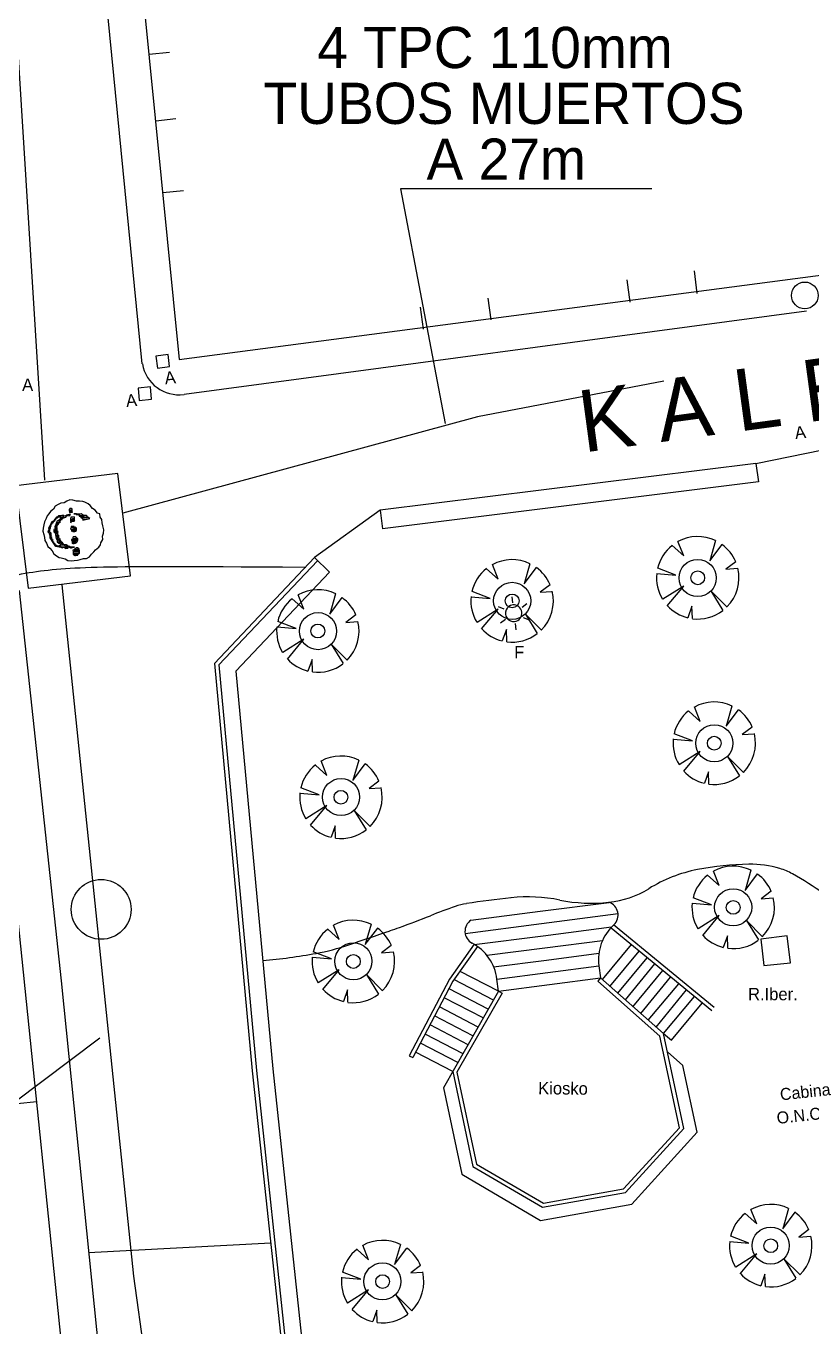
# Model space of a CAD drawing. Extents: x 0 to 560514, y 0 to 4788038.
# Drawn here: x 560260.01 to 560279.07, y 4787923.14 to 4787954.68 of the extents above; entities that cross this region are included whole.
import ezdxf

# ---------------------------------------------------------------- set-up
doc = ezdxf.new("R2010")
doc.units = 0
doc.layers.add('Nivel 27', color=7, linetype='Continuous')
doc.layers.add('Nivel 7', color=7, linetype='Continuous')

msp = doc.modelspace()

# ---------------------------------------------------------------- linework, layer by layer
at = {"layer": 'Nivel 27'}
for points in [[(560264.27, 4787997.24), (560262.05, 4787994.2), (560260.85, 4787991.56), (560259.84, 4787988.14), (560258.95, 4787983.98), (560258.49, 4787980.8), (560258.53, 4787974.58), (560260.46, 4787943.67)], [(560275.191, 4787950.727), (560269.094, 4787950.727), (560270.178, 4787945.037)], [(560275.48, 4787946.07), (560270.96, 4787945.2), (560262.36, 4787942.87)], [(560261.08, 4787943.19), (560261, 4787943.16), (560260.94, 4787943.12), (560260.86, 4787943.11), (560260.79, 4787943.08), (560260.72, 4787943.04), (560260.68, 4787942.96), (560260.61, 4787942.91), (560260.57, 4787942.85), (560260.53, 4787942.8), (560260.5, 4787942.74), (560260.46, 4787942.66), (560260.45, 4787942.58), (560260.43, 4787942.5), (560260.42, 4787942.43), (560260.45, 4787942.35), (560260.46, 4787942.28), (560260.47, 4787942.2), (560260.51, 4787942.14), (560260.54, 4787942.06), (560260.59, 4787942.02), (560260.65, 4787941.95), (560260.69, 4787941.88), (560260.75, 4787941.83), (560260.82, 4787941.79), (560260.87, 4787941.78), (560260.96, 4787941.76), (560261.03, 4787941.72), (560261.11, 4787941.71), (560261.18, 4787941.72), (560261.26, 4787941.73), (560261.33, 4787941.74), (560261.41, 4787941.77), (560261.48, 4787941.77), (560261.55, 4787941.81), (560261.6, 4787941.87), (560261.66, 4787941.93), (560261.7, 4787941.98), (560261.78, 4787942.04), (560261.82, 4787942.1), (560261.83, 4787942.15), (560261.88, 4787942.23), (560261.87, 4787942.31), (560261.89, 4787942.38), (560261.9, 4787942.46), (560261.88, 4787942.56), (560261.86, 4787942.63), (560261.85, 4787942.71), (560261.81, 4787942.77), (560261.8, 4787942.85), (560261.75, 4787942.87), (560261.69, 4787942.94), (560261.63, 4787942.98), (560261.57, 4787943.05), (560261.52, 4787943.09), (560261.44, 4787943.13), (560261.39, 4787943.15), (560261.31, 4787943.16), (560261.24, 4787943.16), (560261.15, 4787943.18), (560261.08, 4787943.19)], [(560261.13, 4787942.94), (560261.13, 4787942.94), (560261.13, 4787942.94), (560261.13, 4787942.94), (560261.13, 4787942.94), (560261.13, 4787942.97), (560261.13, 4787942.97), (560261.13, 4787942.97), (560261.13, 4787942.97), (560261.13, 4787942.97), (560261.13, 4787942.97), (560261.11, 4787942.97), (560261.11, 4787942.99), (560261.11, 4787942.99), (560261.11, 4787942.99), (560261.11, 4787942.99), (560261.11, 4787942.99), (560261.08, 4787942.98), (560261.08, 4787942.98), (560261.08, 4787942.98), (560261.08, 4787942.96), (560261.08, 4787942.96), (560261.06, 4787942.96), (560261.06, 4787942.96), (560261.06, 4787942.96), (560261.06, 4787942.96), (560261.06, 4787942.96), (560261.06, 4787942.96), (560261.06, 4787942.93), (560261.06, 4787942.93), (560261.06, 4787942.93), (560261.06, 4787942.93), (560261.06, 4787942.93), (560261.07, 4787942.91), (560261.07, 4787942.91), (560261.07, 4787942.91), (560261.07, 4787942.91), (560261.07, 4787942.91), (560261.07, 4787942.91), (560261.07, 4787942.88), (560261.09, 4787942.89), (560261.09, 4787942.89), (560261.09, 4787942.89), (560261.09, 4787942.89), (560261.09, 4787942.89), (560261.12, 4787942.89), (560261.12, 4787942.89), (560261.12, 4787942.89), (560261.12, 4787942.89), (560261.12, 4787942.89), (560261.12, 4787942.89), (560261.14, 4787942.89), (560261.14, 4787942.89), (560261.13, 4787942.92), (560261.13, 4787942.92), (560261.13, 4787942.92), (560261.13, 4787942.92), (560261.13, 4787942.92), (560261.13, 4787942.92), (560261.13, 4787942.94), (560261.13, 4787942.94)], [(560261.06, 4787942.93), (560261.13, 4787942.94)], [(560261.06, 4787942.93), (560261.13, 4787942.92)], [(560261.07, 4787942.91), (560261.13, 4787942.92)], [(560261.08, 4787942.96), (560261.13, 4787942.97)], [(560261.19, 4787942.85), (560261.24, 4787942.85)], [(560261.25, 4787942.83), (560261.33, 4787942.84)], [(560260.58, 4787942.52), (560260.61, 4787942.52)], [(560260.58, 4787942.52), (560260.61, 4787942.52)], [(560260.6, 4787942.57), (560260.62, 4787942.58)], [(560260.61, 4787942.55), (560260.63, 4787942.56)], [(560260.62, 4787942.61), (560260.65, 4787942.61)], [(560260.62, 4787942.61), (560260.65, 4787942.61)], [(560260.65, 4787942.63), (560260.67, 4787942.63)], [(560260.66, 4787942.66), (560260.69, 4787942.66)], [(560260.69, 4787942.68), (560260.71, 4787942.67)], [(560260.71, 4787942.69), (560260.74, 4787942.72)], [(560260.71, 4787942.52), (560260.78, 4787942.54)], [(560260.72, 4787942.49), (560260.78, 4787942.52)], [(560260.73, 4787942.74), (560260.75, 4787942.74)], [(560260.73, 4787942.57), (560260.8, 4787942.6)], [(560260.73, 4787942.54), (560260.77, 4787942.57)], [(560260.75, 4787942.77), (560260.78, 4787942.78)], [(560260.75, 4787942.62), (560260.82, 4787942.63)], [(560260.75, 4787942.59), (560260.8, 4787942.6)], [(560260.76, 4787942.67), (560260.84, 4787942.68)], [(560260.77, 4787942.64), (560260.85, 4787942.65)], [(560260.79, 4787942.68), (560260.86, 4787942.69)], [(560260.81, 4787942.7), (560260.89, 4787942.71)], [(560260.83, 4787942.78), (560260.85, 4787942.78)], [(560260.86, 4787942.74), (560260.91, 4787942.74)], [(560260.88, 4787942.76), (560260.95, 4787942.75)], [(560260.9, 4787942.81), (560260.9, 4787942.81)], [(560260.9, 4787942.76), (560260.95, 4787942.77)], [(560260.98, 4787942.8), (560261.03, 4787942.81)], [(560261.19, 4787942.73), (560261.19, 4787942.73), (560261.19, 4787942.73), (560261.19, 4787942.73), (560261.19, 4787942.75), (560261.19, 4787942.75), (560261.19, 4787942.75), (560261.19, 4787942.75), (560261.18, 4787942.78), (560261.15, 4787942.77), (560261.15, 4787942.77), (560261.15, 4787942.77), (560261.15, 4787942.77), (560261.15, 4787942.77), (560261.13, 4787942.77), (560261.13, 4787942.77), (560261.13, 4787942.77), (560261.13, 4787942.77), (560261.1, 4787942.77), (560261.1, 4787942.77), (560261.1, 4787942.77), (560261.1, 4787942.77), (560261.1, 4787942.77), (560261.09, 4787942.73), (560261.09, 4787942.71), (560261.09, 4787942.71), (560261.09, 4787942.71), (560261.09, 4787942.71), (560261.09, 4787942.71), (560261.09, 4787942.68), (560261.09, 4787942.68), (560261.09, 4787942.68), (560261.09, 4787942.68), (560261.1, 4787942.66), (560261.1, 4787942.66), (560261.1, 4787942.66), (560261.1, 4787942.66), (560261.1, 4787942.66), (560261.1, 4787942.63), (560261.12, 4787942.67), (560261.12, 4787942.67), (560261.12, 4787942.67), (560261.12, 4787942.67), (560261.12, 4787942.67), (560261.15, 4787942.67), (560261.15, 4787942.67), (560261.15, 4787942.67), (560261.15, 4787942.67), (560261.17, 4787942.67), (560261.17, 4787942.67), (560261.17, 4787942.67), (560261.17, 4787942.67), (560261.17, 4787942.67), (560261.2, 4787942.68), (560261.2, 4787942.68), (560261.19, 4787942.7), (560261.19, 4787942.7), (560261.19, 4787942.7), (560261.19, 4787942.7), (560261.19, 4787942.73), (560261.19, 4787942.73)], [(560261.09, 4787942.71), (560261.19, 4787942.75)], [(560261.09, 4787942.71), (560261.19, 4787942.73)], [(560261.09, 4787942.68), (560261.19, 4787942.73)], [(560261.24, 4787942.48), (560261.24, 4787942.48), (560261.24, 4787942.5), (560261.24, 4787942.5), (560261.24, 4787942.5), (560261.24, 4787942.5), (560261.21, 4787942.53), (560261.18, 4787942.52), (560261.18, 4787942.52), (560261.18, 4787942.52), (560261.18, 4787942.52), (560261.18, 4787942.54), (560261.16, 4787942.54), (560261.16, 4787942.54), (560261.16, 4787942.54), (560261.16, 4787942.54), (560261.13, 4787942.54), (560261.13, 4787942.54), (560261.13, 4787942.54), (560261.13, 4787942.54), (560261.11, 4787942.54), (560261.11, 4787942.54), (560261.11, 4787942.52), (560261.11, 4787942.52), (560261.09, 4787942.48), (560261.09, 4787942.48), (560261.09, 4787942.48), (560261.12, 4787942.47), (560261.12, 4787942.47), (560261.12, 4787942.47), (560261.12, 4787942.47), (560261.12, 4787942.44), (560261.12, 4787942.44), (560261.12, 4787942.44), (560261.13, 4787942.42), (560261.13, 4787942.42), (560261.13, 4787942.42), (560261.13, 4787942.42), (560261.14, 4787942.44), (560261.15, 4787942.42), (560261.15, 4787942.42), (560261.15, 4787942.42), (560261.15, 4787942.42), (560261.18, 4787942.42), (560261.18, 4787942.42), (560261.18, 4787942.42), (560261.18, 4787942.42), (560261.2, 4787942.42), (560261.2, 4787942.42), (560261.2, 4787942.42), (560261.23, 4787942.43), (560261.23, 4787942.43), (560261.23, 4787942.43), (560261.22, 4787942.45), (560261.22, 4787942.45), (560261.24, 4787942.45), (560261.24, 4787942.45), (560261.24, 4787942.45), (560261.24, 4787942.48), (560261.24, 4787942.48), (560261.24, 4787942.48)], [(560261.1, 4787942.66), (560261.19, 4787942.7)], [(560261.11, 4787942.52), (560261.18, 4787942.52)], [(560261.11, 4787942.52), (560261.22, 4787942.5)], [(560261.12, 4787942.67), (560261.17, 4787942.67)], [(560261.3, 4787942.81), (560261.4, 4787942.82)], [(560261.33, 4787942.79), (560261.43, 4787942.81)], [(560261.34, 4787942.76), (560261.45, 4787942.81)], [(560261.36, 4787942.75), (560261.48, 4787942.78)], [(560261.36, 4787942.75), (560261.51, 4787942.77)], [(560261.39, 4787942.72), (560261.54, 4787942.74)], [(560260.56, 4787942.5), (560260.61, 4787942.5)], [(560260.57, 4787942.47), (560260.59, 4787942.47)], [(560260.57, 4787942.45), (560260.59, 4787942.45)], [(560260.57, 4787942.45), (560260.59, 4787942.42)], [(560260.57, 4787942.42), (560260.59, 4787942.42)], [(560260.58, 4787942.32), (560260.6, 4787942.32)], [(560260.59, 4787942.4), (560260.62, 4787942.4)], [(560260.59, 4787942.3), (560260.61, 4787942.3)], [(560260.59, 4787942.27), (560260.64, 4787942.28)], [(560260.6, 4787942.37), (560260.63, 4787942.37)], [(560260.6, 4787942.35), (560260.63, 4787942.35)], [(560260.6, 4787942.35), (560260.63, 4787942.32)], [(560260.61, 4787942.25), (560260.64, 4787942.26)], [(560260.61, 4787942.25), (560260.64, 4787942.26)], [(560260.62, 4787942.22), (560260.67, 4787942.23)], [(560260.65, 4787942.21), (560260.67, 4787942.21)], [(560260.69, 4787942.43), (560260.77, 4787942.47)], [(560260.69, 4787942.41), (560260.77, 4787942.44)], [(560260.69, 4787942.41), (560260.79, 4787942.43)], [(560260.72, 4787942.49), (560260.78, 4787942.49)], [(560260.72, 4787942.47), (560260.76, 4787942.49)], [(560260.73, 4787942.39), (560260.79, 4787942.43)], [(560260.73, 4787942.37), (560260.8, 4787942.4)], [(560260.73, 4787942.34), (560260.78, 4787942.34)], [(560260.74, 4787942.32), (560260.81, 4787942.33)], [(560260.74, 4787942.29), (560260.81, 4787942.33)], [(560260.74, 4787942.32), (560260.79, 4787942.32)], [(560260.76, 4787942.27), (560260.81, 4787942.3)], [(560260.77, 4787942.24), (560260.81, 4787942.28)], [(560260.77, 4787942.22), (560260.85, 4787942.25)], [(560260.77, 4787942.22), (560260.85, 4787942.23)], [(560260.8, 4787942.19), (560260.85, 4787942.23)], [(560261.12, 4787942.47), (560261.24, 4787942.5)], [(560261.12, 4787942.44), (560261.24, 4787942.48)], [(560261.27, 4787942.23), (560261.27, 4787942.23), (560261.27, 4787942.23), (560261.27, 4787942.25), (560261.27, 4787942.25), (560261.25, 4787942.25), (560261.24, 4787942.28), (560261.24, 4787942.28), (560261.24, 4787942.28), (560261.24, 4787942.28), (560261.21, 4787942.3), (560261.21, 4787942.3), (560261.21, 4787942.3), (560261.21, 4787942.3), (560261.19, 4787942.29), (560261.19, 4787942.29), (560261.19, 4787942.29), (560261.16, 4787942.29), (560261.16, 4787942.29), (560261.16, 4787942.29), (560261.15, 4787942.27), (560261.15, 4787942.27), (560261.15, 4787942.24), (560261.15, 4787942.24), (560261.12, 4787942.23), (560261.12, 4787942.23), (560261.12, 4787942.21), (560261.12, 4787942.21), (560261.12, 4787942.21), (560261.12, 4787942.21), (560261.13, 4787942.18), (560261.13, 4787942.18), (560261.13, 4787942.18), (560261.13, 4787942.16), (560261.13, 4787942.16), (560261.13, 4787942.16), (560261.13, 4787942.13), (560261.13, 4787942.13), (560261.13, 4787942.13), (560261.16, 4787942.14), (560261.18, 4787942.12), (560261.18, 4787942.12), (560261.18, 4787942.14), (560261.18, 4787942.14), (560261.18, 4787942.14), (560261.21, 4787942.14), (560261.21, 4787942.14), (560261.21, 4787942.14), (560261.21, 4787942.14), (560261.23, 4787942.15), (560261.23, 4787942.15), (560261.23, 4787942.15), (560261.26, 4787942.18), (560261.26, 4787942.18), (560261.26, 4787942.18), (560261.26, 4787942.18), (560261.25, 4787942.2), (560261.27, 4787942.2), (560261.27, 4787942.2), (560261.27, 4787942.2), (560261.27, 4787942.23)], [(560261.12, 4787942.21), (560261.25, 4787942.25)], [(560261.12, 4787942.21), (560261.25, 4787942.23)], [(560261.13, 4787942.18), (560261.27, 4787942.23)], [(560261.14, 4787942.44), (560261.24, 4787942.45)], [(560261.15, 4787942.42), (560261.2, 4787942.42)], [(560261.15, 4787942.24), (560261.24, 4787942.28)], [(560260.65, 4787942.18), (560260.67, 4787942.18)], [(560260.66, 4787942.16), (560260.7, 4787942.16)], [(560260.66, 4787942.16), (560260.71, 4787942.13)], [(560260.68, 4787942.13), (560260.71, 4787942.13)], [(560260.71, 4787942.11), (560260.73, 4787942.12)], [(560260.73, 4787942.09), (560260.76, 4787942.09)], [(560260.77, 4787942.07), (560260.79, 4787942.07)], [(560260.8, 4787942.17), (560260.85, 4787942.2)], [(560260.81, 4787942.14), (560260.87, 4787942.18)], [(560260.82, 4787942.05), (560260.84, 4787942.08)], [(560260.83, 4787942.15), (560260.91, 4787942.16)], [(560260.84, 4787942.05), (560260.87, 4787942.05)], [(560260.86, 4787942.13), (560260.91, 4787942.14)], [(560260.86, 4787942.13), (560260.93, 4787942.11)], [(560260.88, 4787942.1), (560260.96, 4787942.11)], [(560260.89, 4787942.03), (560260.92, 4787942.04)], [(560260.94, 4787942.09), (560261.01, 4787942.1)], [(560260.97, 4787942.04), (560260.99, 4787942.02)], [(560260.99, 4787942.07), (560261.04, 4787942.07)], [(560261.04, 4787942.05), (560261.12, 4787942.06)], [(560261.09, 4787942.03), (560261.17, 4787942.04)], [(560261.13, 4787942.16), (560261.25, 4787942.2)], [(560261.13, 4787942.13), (560261.23, 4787942.18)], [(560261.31, 4787941.93), (560261.31, 4787941.95), (560261.31, 4787941.95), (560261.3, 4787941.98), (560261.3, 4787941.98), (560261.3, 4787941.98), (560261.3, 4787942), (560261.3, 4787942), (560261.28, 4787942), (560261.28, 4787942), (560261.28, 4787942.03), (560261.28, 4787942.03), (560261.25, 4787942.03), (560261.25, 4787942.03), (560261.25, 4787942.03), (560261.23, 4787942.03), (560261.23, 4787942.03), (560261.2, 4787941.99), (560261.2, 4787941.99), (560261.2, 4787941.99), (560261.18, 4787941.99), (560261.18, 4787941.99), (560261.18, 4787941.97), (560261.18, 4787941.97), (560261.15, 4787941.97), (560261.15, 4787941.97), (560261.16, 4787941.94), (560261.16, 4787941.94), (560261.16, 4787941.94), (560261.16, 4787941.92), (560261.16, 4787941.92), (560261.16, 4787941.92), (560261.16, 4787941.89), (560261.16, 4787941.89), (560261.16, 4787941.89), (560261.16, 4787941.87), (560261.16, 4787941.87), (560261.16, 4787941.87), (560261.2, 4787941.84), (560261.2, 4787941.84), (560261.2, 4787941.84), (560261.2, 4787941.84), (560261.21, 4787941.87), (560261.22, 4787941.84), (560261.22, 4787941.84), (560261.25, 4787941.85), (560261.25, 4787941.85), (560261.25, 4787941.85), (560261.27, 4787941.85), (560261.26, 4787941.88), (560261.26, 4787941.88), (560261.29, 4787941.88), (560261.29, 4787941.88), (560261.29, 4787941.88), (560261.31, 4787941.9), (560261.31, 4787941.9), (560261.31, 4787941.9), (560261.31, 4787941.9), (560261.31, 4787941.93), (560261.31, 4787941.93), (560261.31, 4787941.93)], [(560261.16, 4787941.94), (560261.3, 4787941.98)], [(560261.16, 4787941.92), (560261.31, 4787941.95)], [(560261.16, 4787941.92), (560261.31, 4787941.93)], [(560261.16, 4787941.89), (560261.31, 4787941.9)], [(560261.16, 4787941.87), (560261.29, 4787941.9)], [(560261.18, 4787942.14), (560261.23, 4787942.15)], [(560261.18, 4787941.99), (560261.28, 4787942)], [(560261.18, 4787941.97), (560261.28, 4787942)], [(560261.2, 4787941.84), (560261.26, 4787941.88)], [(560260.88, 4787941.13), (560262.62, 4787924.37), (560262.89, 4787922.45), (560263.32, 4787920.18), (560263.82, 4787917.81), (560264.84, 4787914.87), (560266.9, 4787912.09), (560268.96, 4787911.33)], [(560244.933, 4787924.388), (560254.146, 4787924.388), (560261.8, 4787930.146)]]:
    msp.add_lwpolyline(points, dxfattribs=at)
for points in [[(560260.07, 4787941.05), (560262.55, 4787941.35), (560262.24, 4787943.83), (560259.76, 4787943.53)], [(560261.19, 4787942.04), (560261.14, 4787942.04), (560261.12, 4787942.03), (560261.07, 4787942.06), (560261.04, 4787942.07), (560260.99, 4787942.1), (560260.93, 4787942.11), (560260.91, 4787942.14), (560260.87, 4787942.18), (560260.85, 4787942.2), (560260.82, 4787942.25), (560260.81, 4787942.28), (560260.81, 4787942.33), (560260.79, 4787942.32), (560260.78, 4787942.37), (560260.77, 4787942.44), (560260.77, 4787942.47), (560260.76, 4787942.52), (560260.77, 4787942.57), (560260.8, 4787942.6), (560260.82, 4787942.63), (560260.84, 4787942.68), (560260.86, 4787942.71), (560260.91, 4787942.74), (560260.93, 4787942.76), (560260.98, 4787942.77), (560261, 4787942.8), (560261.05, 4787942.81), (560261.08, 4787942.81), (560261.09, 4787942.84), (560261.03, 4787942.83), (560261, 4787942.82), (560260.98, 4787942.8), (560260.93, 4787942.79), (560260.9, 4787942.76), (560260.85, 4787942.76), (560260.84, 4787942.73), (560260.81, 4787942.7), (560260.76, 4787942.67), (560260.75, 4787942.64), (560260.73, 4787942.57), (560260.71, 4787942.54), (560260.72, 4787942.49), (560260.69, 4787942.46), (560260.69, 4787942.41), (560260.73, 4787942.37), (560260.73, 4787942.34), (560260.74, 4787942.29), (560260.75, 4787942.24), (560260.77, 4787942.22), (560260.77, 4787942.17), (560260.81, 4787942.14), (560260.83, 4787942.13), (560260.86, 4787942.1), (560260.94, 4787942.09), (560260.97, 4787942.06), (560260.99, 4787942.05), (560261.04, 4787942.05), (560261.09, 4787942.03), (560261.12, 4787942.03), (560261.17, 4787942.04)], [(560261.39, 4787942.7), (560261.56, 4787942.74), (560261.56, 4787942.74), (560261.51, 4787942.77), (560261.48, 4787942.81), (560261.43, 4787942.81), (560261.4, 4787942.82), (560261.35, 4787942.85), (560261.3, 4787942.84), (560261.24, 4787942.85), (560261.19, 4787942.85), (560261.17, 4787942.85), (560261.19, 4787942.85), (560261.22, 4787942.85), (560261.25, 4787942.83), (560261.28, 4787942.84), (560261.3, 4787942.81), (560261.3, 4787942.79), (560261.33, 4787942.79), (560261.36, 4787942.77), (560261.36, 4787942.75), (560261.39, 4787942.72), (560261.39, 4787942.7)], [(560261.04, 4787942.02), (560260.99, 4787942.02), (560260.94, 4787942.04), (560260.92, 4787942.04), (560260.87, 4787942.05), (560260.84, 4787942.08), (560260.79, 4787942.07), (560260.73, 4787942.09), (560260.71, 4787942.11), (560260.68, 4787942.16), (560260.67, 4787942.18), (560260.65, 4787942.23), (560260.64, 4787942.28), (560260.61, 4787942.3), (560260.6, 4787942.35), (560260.6, 4787942.37), (560260.59, 4787942.42), (560260.59, 4787942.47), (560260.61, 4787942.5), (560260.61, 4787942.55), (560260.62, 4787942.58), (560260.65, 4787942.63), (560260.66, 4787942.66), (560260.71, 4787942.69), (560260.73, 4787942.74), (560260.78, 4787942.75), (560260.8, 4787942.78), (560260.85, 4787942.78), (560260.85, 4787942.8), (560260.9, 4787942.81), (560260.93, 4787942.81), (560260.88, 4787942.81), (560260.83, 4787942.8), (560260.8, 4787942.8), (560260.78, 4787942.78), (560260.75, 4787942.77), (560260.71, 4787942.72), (560260.69, 4787942.68), (560260.64, 4787942.66), (560260.62, 4787942.63), (560260.6, 4787942.57), (560260.58, 4787942.55), (560260.56, 4787942.5), (560260.57, 4787942.47), (560260.54, 4787942.41), (560260.57, 4787942.4), (560260.58, 4787942.35), (560260.59, 4787942.3), (560260.59, 4787942.27), (560260.62, 4787942.22), (560260.65, 4787942.18), (560260.66, 4787942.16), (560260.68, 4787942.13), (560260.71, 4787942.08), (560260.74, 4787942.07), (560260.82, 4787942.05), (560260.84, 4787942.05), (560260.89, 4787942.03), (560260.92, 4787942.04), (560260.98, 4787942.01), (560260.99, 4787942.02)]]:
    msp.add_lwpolyline(points, close=True, dxfattribs=at)
msp.add_circle((560261.836, 4787933.262), 0.725, dxfattribs=at)
at = {"layer": 'Nivel 7'}
for p, q in [((560262.83, 4787946.49), (560261.73, 4787957.69)), ((560262.67, 4787957.23), (560263.73, 4787946.59)), ((560263, 4787953.99), (560263.49, 4787954.04)), ((560263.16, 4787952.38), (560263.65, 4787952.43)), ((560263.33, 4787950.64), (560263.83, 4787950.69)), ((560263.73, 4787946.59), (560285.29, 4787949.43)), ((560274.66, 4787947.98), (560274.59, 4787948.52)), ((560276.29, 4787948.19), (560276.22, 4787948.74)), ((560271.29, 4787947.55), (560271.22, 4787948.08)), ((560278.94, 4787947.76), (560263.85, 4787945.74)), ((560269.65, 4787947.33), (560269.58, 4787947.86)), ((560263.46, 4787946.71), (560263.16, 4787946.67)), ((560263.16, 4787946.67), (560263.2, 4787946.38)), ((560263.49, 4787946.42), (560263.46, 4787946.71)), ((560263.2, 4787946.38), (560263.49, 4787946.42)), ((560263.03, 4787945.93), (560262.73, 4787945.9)), ((560262.73, 4787945.9), (560262.76, 4787945.6)), ((560263.06, 4787945.63), (560263.03, 4787945.93)), ((560262.76, 4787945.6), (560263.06, 4787945.63)), ((560277.71, 4787944.07), (560279.33, 4787944.4)), ((560277.71, 4787944.07), (560268.6, 4787942.94)), ((560277.71, 4787944.07), (560277.77, 4787943.63)), ((560277.77, 4787943.63), (560268.66, 4787942.49)), ((560268.6, 4787942.94), (560267.01, 4787941.79)), ((560268.6, 4787942.94), (560268.66, 4787942.49)), ((560275.68, 4787942.08), (560275.96, 4787941.83)), ((560275.96, 4787941.83), (560275.82, 4787942.18)), ((560276.73, 4787942.2), (560276.59, 4787941.71)), ((560276.59, 4787941.71), (560276.89, 4787942.11)), ((560267.01, 4787941.79), (560264.58, 4787939.22)), ((560267.08, 4787941.71), (560264.69, 4787939.19)), ((560267.01, 4787941.79), (560267.37, 4787941.44)), ((560267.08, 4787941.72), (560267.08, 4787941.71)), ((560271.46, 4787941.27), (560271.32, 4787941.62)), ((560272.23, 4787941.64), (560272.09, 4787941.15)), ((560277.22, 4787941.69), (560276.98, 4787941.51)), ((560267.37, 4787941.44), (560265.1, 4787939.04)), ((560271.18, 4787941.52), (560271.46, 4787941.27)), ((560272.09, 4787941.15), (560272.39, 4787941.55)), ((560275.31, 4787941.4), (560275.77, 4787941.36)), ((560275.77, 4787941.36), (560275.33, 4787941.53)), ((560276.98, 4787941.51), (560277.27, 4787941.53)), ((560259.85, 4787940.99), (560260.87, 4787931.53)), ((560271.27, 4787940.8), (560270.83, 4787940.97)), ((560272.72, 4787941.13), (560272.48, 4787940.95)), ((560272.48, 4787940.95), (560272.77, 4787940.97)), ((560275.96, 4787941.1), (560275.45, 4787940.78)), ((560275.56, 4787940.62), (560275.96, 4787941.1)), ((560276.62, 4787940.98), (560276.91, 4787940.51)), ((560277.01, 4787940.59), (560276.62, 4787940.98)), ((560266.47, 4787940.79), (560266.75, 4787940.54)), ((560266.75, 4787940.54), (560266.61, 4787940.89)), ((560267.52, 4787940.91), (560267.38, 4787940.42)), ((560267.38, 4787940.42), (560267.68, 4787940.82)), ((560270.81, 4787940.84), (560271.27, 4787940.8)), ((560271.79, 4787940.84), (560271.81, 4787940.69)), ((560272.04, 4787940.59), (560272.16, 4787940.68)), ((560268.01, 4787940.4), (560267.77, 4787940.22)), ((560271.46, 4787940.54), (560270.95, 4787940.22)), ((560271.06, 4787940.06), (560271.46, 4787940.54)), ((560271.61, 4787940.54), (560271.47, 4787940.6)), ((560272.07, 4787940.34), (560272.21, 4787940.28)), ((560272.12, 4787940.42), (560272.41, 4787939.95)), ((560272.51, 4787940.03), (560272.12, 4787940.42)), ((560276.16, 4787940.61), (560276.06, 4787940.33)), ((560276.17, 4787940.31), (560276.16, 4787940.61)), ((560266.1, 4787940.11), (560266.56, 4787940.07)), ((560266.56, 4787940.07), (560266.12, 4787940.24)), ((560267.77, 4787940.22), (560268.06, 4787940.24)), ((560271.64, 4787940.29), (560271.52, 4787940.2)), ((560271.66, 4787940.05), (560271.56, 4787939.77)), ((560271.67, 4787939.75), (560271.66, 4787940.05)), ((560271.87, 4787940.19), (560271.89, 4787940.04)), ((560266.75, 4787939.81), (560266.24, 4787939.49)), ((560266.35, 4787939.33), (560266.75, 4787939.81)), ((560267.41, 4787939.69), (560267.7, 4787939.22)), ((560267.8, 4787939.3), (560267.41, 4787939.69)), ((560264.58, 4787939.22), (560265.5, 4787929.35)), ((560264.69, 4787939.19), (560265.6, 4787929.36)), ((560266.95, 4787939.32), (560266.85, 4787939.04)), ((560266.96, 4787939.02), (560266.95, 4787939.32)), ((560265.1, 4787939.04), (560266, 4787929.4)), ((560276.36, 4787937.82), (560276.22, 4787938.17)), ((560277.13, 4787938.19), (560276.99, 4787937.7)), ((560276.08, 4787938.07), (560276.36, 4787937.82)), ((560276.99, 4787937.7), (560277.29, 4787938.1)), ((560276.17, 4787937.35), (560275.73, 4787937.52)), ((560277.62, 4787937.68), (560277.38, 4787937.5)), ((560277.38, 4787937.5), (560277.67, 4787937.52)), ((560275.71, 4787937.39), (560276.17, 4787937.35)), ((560267.31, 4787936.51), (560267.17, 4787936.86)), ((560268.08, 4787936.88), (560267.94, 4787936.39)), ((560276.36, 4787937.09), (560275.85, 4787936.77)), ((560275.96, 4787936.61), (560276.36, 4787937.09)), ((560277.02, 4787936.97), (560277.31, 4787936.5)), ((560277.41, 4787936.58), (560277.02, 4787936.97)), ((560267.03, 4787936.76), (560267.31, 4787936.51)), ((560267.94, 4787936.39), (560268.24, 4787936.79)), ((560276.56, 4787936.6), (560276.46, 4787936.32)), ((560276.57, 4787936.3), (560276.56, 4787936.6)), ((560267.12, 4787936.04), (560266.68, 4787936.21)), ((560268.57, 4787936.37), (560268.33, 4787936.19)), ((560268.33, 4787936.19), (560268.62, 4787936.21)), ((560266.66, 4787936.08), (560267.12, 4787936.04)), ((560267.31, 4787935.78), (560266.8, 4787935.46)), ((560266.91, 4787935.3), (560267.31, 4787935.78)), ((560267.97, 4787935.66), (560268.26, 4787935.19)), ((560268.36, 4787935.27), (560267.97, 4787935.66)), ((560267.51, 4787935.29), (560267.41, 4787935.01)), ((560267.52, 4787934.99), (560267.51, 4787935.29)), ((560276.54, 4787934.09), (560276.82, 4787933.84)), ((560276.82, 4787933.84), (560276.68, 4787934.19)), ((560277.59, 4787934.21), (560277.45, 4787933.72)), ((560277.45, 4787933.72), (560277.75, 4787934.12)), ((560278.08, 4787933.7), (560277.84, 4787933.52)), ((560272.48, 4787933.22), (560274.15, 4787933.43)), ((560276.17, 4787933.41), (560276.63, 4787933.37)), ((560276.63, 4787933.37), (560276.19, 4787933.54)), ((560277.84, 4787933.52), (560278.13, 4787933.54)), ((560270.8, 4787933), (560272.48, 4787933.22)), ((560272.51, 4787932.92), (560274.37, 4787933.16)), ((560276.82, 4787933.11), (560276.31, 4787932.79)), ((560276.42, 4787932.63), (560276.82, 4787933.11)), ((560267.33, 4787932.78), (560267.61, 4787932.53)), ((560267.61, 4787932.53), (560267.47, 4787932.88)), ((560268.38, 4787932.9), (560268.24, 4787932.41)), ((560268.24, 4787932.41), (560268.54, 4787932.81)), ((560270.66, 4787932.68), (560272.51, 4787932.92)), ((560272.55, 4787932.62), (560274.21, 4787932.84)), ((560276.64, 4787930.8), (560274.2, 4787932.81)), ((560276.7, 4787930.88), (560274.26, 4787932.89)), ((560277.48, 4787932.99), (560277.77, 4787932.52)), ((560277.87, 4787932.6), (560277.48, 4787932.99)), ((560270.88, 4787932.41), (560272.55, 4787932.62)), ((560272.59, 4787932.33), (560273.99, 4787932.51)), ((560277.02, 4787932.62), (560276.92, 4787932.34)), ((560277.03, 4787932.32), (560277.02, 4787932.62)), ((560278.47, 4787932.62), (560277.83, 4787932.54)), ((560277.83, 4787932.54), (560277.9, 4787931.9)), ((560278.55, 4787931.97), (560278.47, 4787932.62)), ((560267.42, 4787932.06), (560266.98, 4787932.23)), ((560268.87, 4787932.39), (560268.63, 4787932.21)), ((560268.63, 4787932.21), (560268.92, 4787932.23)), ((560270.88, 4787932.42), (560270.28, 4787931.57)), ((560270.96, 4787932.36), (560270.36, 4787931.52)), ((560271.19, 4787932.15), (560272.59, 4787932.33)), ((560272.63, 4787932.03), (560273.9, 4787932.2)), ((560273.99, 4787931.56), (560274.69, 4787932.41)), ((560274.17, 4787931.39), (560274.88, 4787932.25)), ((560266.96, 4787932.1), (560267.42, 4787932.06)), ((560267.61, 4787931.8), (560267.1, 4787931.48)), ((560267.21, 4787931.32), (560267.61, 4787931.8)), ((560271.35, 4787931.87), (560272.63, 4787932.03)), ((560271.43, 4787931.57), (560273.9, 4787931.89)), ((560273.9, 4787931.89), (560273.94, 4787931.6)), ((560274.36, 4787931.23), (560275.07, 4787932.09)), ((560274.55, 4787931.07), (560275.26, 4787931.94)), ((560277.9, 4787931.9), (560278.55, 4787931.97)), ((560260.87, 4787931.53), (560261.9, 4787921.31)), ((560268.27, 4787931.68), (560268.56, 4787931.21)), ((560268.66, 4787931.29), (560268.27, 4787931.68)), ((560270.28, 4787931.57), (560269.3, 4787929.71)), ((560270.36, 4787931.52), (560269.39, 4787929.67)), ((560271.35, 4787931.06), (560270.39, 4787931.56)), ((560271.47, 4787931.28), (560270.54, 4787931.76)), ((560271.47, 4787931.28), (560271.43, 4787931.57)), ((560271.47, 4787931.28), (560273.94, 4787931.6)), ((560273.94, 4787931.6), (560273.88, 4787931.52)), ((560275.38, 4787930.19), (560273.88, 4787931.52)), ((560275.47, 4787930.25), (560273.94, 4787931.6)), ((560274.73, 4787930.9), (560275.45, 4787931.78)), ((560274.92, 4787930.74), (560275.64, 4787931.62)), ((560267.81, 4787931.31), (560267.71, 4787931.03)), ((560267.82, 4787931.01), (560267.81, 4787931.31)), ((560271.47, 4787931.28), (560270.14, 4787928.94)), ((560271.22, 4787930.84), (560270.27, 4787931.34)), ((560271.56, 4787931.23), (560270.46, 4787929.32)), ((560271.47, 4787931.28), (560271.56, 4787931.23)), ((560275.1, 4787930.58), (560275.84, 4787931.46)), ((560275.29, 4787930.41), (560276.03, 4787931.31)), ((560270.98, 4787930.41), (560270.04, 4787930.9)), ((560271.1, 4787930.63), (560270.15, 4787931.12)), ((560275.47, 4787930.25), (560276.22, 4787931.15)), ((560275.66, 4787930.09), (560276.41, 4787930.99)), ((560270.85, 4787930.2), (560269.92, 4787930.68)), ((560270.61, 4787929.76), (560269.69, 4787930.24)), ((560270.73, 4787929.98), (560269.81, 4787930.46)), ((560275.47, 4787930.25), (560275.66, 4787930.09)), ((560275.96, 4787927.95), (560275.47, 4787930.25)), ((560270.48, 4787929.55), (560269.58, 4787930.02)), ((560275.86, 4787927.97), (560275.38, 4787930.19)), ((560269.3, 4787929.71), (560269.39, 4787929.67)), ((560270.36, 4787929.33), (560269.46, 4787929.8)), ((560275.94, 4787929.48), (560275.57, 4787929.81)), ((560265.5, 4787929.35), (560266.46, 4787920.37)), ((560265.6, 4787929.36), (560266.56, 4787920.39)), ((560266, 4787929.4), (560266.95, 4787920.48)), ((560270.36, 4787929.33), (560270.85, 4787927.03)), ((560270.46, 4787929.32), (560270.94, 4787927.09)), ((560276.29, 4787927.86), (560275.94, 4787929.48)), ((560270.14, 4787928.94), (560270.58, 4787926.84)), ((560260.28, 4787928.6), (560258.77, 4787928.44)), ((560274.5, 4787926.49), (560275.86, 4787927.97)), ((560274.55, 4787926.4), (560275.96, 4787927.95)), ((560274.7, 4787926.12), (560276.29, 4787927.86)), ((560270.94, 4787927.09), (560272.56, 4787926.14)), ((560270.58, 4787926.84), (560272.49, 4787925.72)), ((560270.85, 4787927.03), (560272.54, 4787926.04)), ((560272.56, 4787926.14), (560274.5, 4787926.49)), ((560272.49, 4787925.72), (560274.7, 4787926.12)), ((560272.54, 4787926.04), (560274.55, 4787926.4)), ((560277.45, 4787925.89), (560277.73, 4787925.64)), ((560277.73, 4787925.64), (560277.59, 4787925.99)), ((560278.5, 4787926.01), (560278.36, 4787925.52)), ((560278.36, 4787925.52), (560278.66, 4787925.92)), ((560278.99, 4787925.5), (560278.75, 4787925.32)), ((560277.08, 4787925.21), (560277.54, 4787925.17)), ((560277.54, 4787925.17), (560277.1, 4787925.34)), ((560278.75, 4787925.32), (560279.04, 4787925.34)), ((560265.95, 4787925.17), (560261.53, 4787924.94)), ((560268.04, 4787925.02), (560268.32, 4787924.77)), ((560268.32, 4787924.77), (560268.18, 4787925.12)), ((560269.09, 4787925.14), (560268.95, 4787924.65)), ((560268.95, 4787924.65), (560269.25, 4787925.05)), ((560277.73, 4787924.91), (560277.22, 4787924.59)), ((560277.33, 4787924.43), (560277.73, 4787924.91)), ((560269.58, 4787924.63), (560269.34, 4787924.45)), ((560278.39, 4787924.79), (560278.68, 4787924.32)), ((560278.78, 4787924.4), (560278.39, 4787924.79)), ((560267.67, 4787924.34), (560268.13, 4787924.3)), ((560268.13, 4787924.3), (560267.69, 4787924.47)), ((560269.34, 4787924.45), (560269.63, 4787924.47)), ((560277.93, 4787924.42), (560277.83, 4787924.14)), ((560277.94, 4787924.12), (560277.93, 4787924.42)), ((560268.32, 4787924.04), (560267.81, 4787923.72)), ((560267.92, 4787923.56), (560268.32, 4787924.04)), ((560268.98, 4787923.92), (560269.27, 4787923.45)), ((560269.37, 4787923.53), (560268.98, 4787923.92)), ((560268.52, 4787923.55), (560268.42, 4787923.27)), ((560268.53, 4787923.25), (560268.52, 4787923.55))]:
    msp.add_line(p, q, dxfattribs=at)
msp.add_lwpolyline([(560242.88, 4787911.29), (560242.3, 4787916.11), (560241.72, 4787921.07), (560241.02, 4787920.76), (560240.08, 4787928.96), (560236.91, 4787928.51), (560235.97, 4787937.82), (560259, 4787940.89), (560261.76, 4787914), (560250.8, 4787912.42)], close=True, dxfattribs=at)
for centre, radius in [((560278.896, 4787948.144), 0.325), ((560276.297, 4787941.295), 0.45), ((560276.3, 4787941.3), 0.167), ((560271.801, 4787940.74), 0.45), ((560271.8, 4787940.74), 0.167), ((560267.094, 4787940.007), 0.45), ((560267.09, 4787940.01), 0.167), ((560276.701, 4787937.289), 0.45), ((560276.7, 4787937.29), 0.167), ((560267.652, 4787935.984), 0.45), ((560267.65, 4787935.98), 0.167), ((560277.159, 4787933.313), 0.45), ((560277.16, 4787933.31), 0.167), ((560267.952, 4787932.005), 0.45), ((560267.95, 4787932), 0.167), ((560278.068, 4787925.112), 0.45), ((560278.07, 4787925.11), 0.167), ((560268.655, 4787924.244), 0.45), ((560268.66, 4787924.24), 0.167)]:
    msp.add_circle(centre, radius, dxfattribs=at)
for centre, radius, start, end in [((560263.725, 4787946.64), 0.904, 189.8375, 277.6179), ((560276.3, 4787941.3), 1, 64.3641, 118.7275), ((560276.3, 4787941.3), 1, 128.3767, 166.9416), ((560276.3, 4787941.3), 1, 22.8429, 54.0203), ((560271.8, 4787940.74), 1, 64.3641, 118.7275), ((560271.8, 4787940.74), 1, 128.3767, 166.9416), ((560271.8, 4787940.74), 1, 22.8429, 54.0203), ((560276.3, 4787941.3), 1, 174.0733, 211.3117), ((560276.3, 4787941.3), 1, 315.0062, 13.5251), ((560267.09, 4787940.01), 1, 64.3641, 118.7275), ((560271.8, 4787940.74), 1, 315.0062, 13.5251), ((560267.09, 4787940.01), 1, 128.3767, 166.9416), ((560267.09, 4787940.01), 1, 22.8429, 54.0203), ((560271.8, 4787940.74), 1, 174.0733, 211.3117), ((560271.837, 4787940.442), 0.2, 96.8809, 276.8809), ((560271.837, 4787940.442), 0.2, 276.8809, 96.8809), ((560276.3, 4787941.3), 1, 222.5192, 256.1039), ((560276.3, 4787941.3), 1, 262.5205, 307.4838), ((560267.09, 4787940.01), 1, 174.0733, 211.3117), ((560267.09, 4787940.01), 1, 315.0062, 13.5251), ((560271.8, 4787940.74), 1, 222.5192, 256.1039), ((560271.8, 4787940.74), 1, 262.5205, 307.4838), ((560267.09, 4787940.01), 1, 222.5192, 256.1039), ((560267.09, 4787940.01), 1, 262.5205, 307.4838), ((560276.7, 4787937.29), 1, 64.3641, 118.7275), ((560276.7, 4787937.29), 1, 128.3767, 166.9416), ((560276.7, 4787937.29), 1, 22.8429, 54.0203), ((560276.7, 4787937.29), 1, 315.0062, 13.5251), ((560276.7, 4787937.29), 1, 174.0733, 211.3117), ((560267.65, 4787935.98), 1, 64.3641, 118.7275), ((560267.65, 4787935.98), 1, 128.3767, 166.9416), ((560267.65, 4787935.98), 1, 22.8429, 54.0203), ((560276.7, 4787937.29), 1, 222.5192, 256.1039), ((560267.65, 4787935.98), 1, 315.0062, 13.5251), ((560276.7, 4787937.29), 1, 262.5205, 307.4838), ((560267.65, 4787935.98), 1, 174.0733, 211.3117), ((560267.65, 4787935.98), 1, 222.5192, 256.1039), ((560267.65, 4787935.98), 1, 262.5205, 307.4838), ((560277.625, 4787927.467), 6.89, 90.7133, 101.1255), ((560277.571, 4787931.8), 2.557, 73.5801, 90.7133), ((560276.98, 4787930.745), 3.549, 101.1255, 121.7196), ((560277.16, 4787933.31), 1, 128.3767, 166.9416), ((560277.16, 4787933.31), 1, 64.3641, 118.7275), ((560277.16, 4787933.31), 1, 22.8429, 54.0203), ((560277.892, 4787932.891), 1.419, 60.2482, 73.5801), ((560273.377, 4787924.99), 10.519, 55.3607, 60.2482), ((560273.903, 4787935.723), 2.303, 276.0786, 301.7196), ((560270.936, 4787931.839), 1.58, 98.8647, 109.1003), ((560274.329, 4787910.085), 23.598, 96.2193, 98.8647), ((560272.189, 4787929.719), 3.847, 78.5189, 96.2194), ((560273.733, 4787937.32), 3.909, 258.5188, 276.0785), ((560274.047, 4787933.127), 0.322, 312.702, 71.8391), ((560277.16, 4787933.31), 1, 174.0733, 211.3117), ((560277.16, 4787933.31), 1, 315.0062, 13.5251), ((560261.586, 4787953.81), 22.278, 289.6173, 291.6828), ((560275.083, 4787919.865), 14.252, 109.1003, 111.6828), ((560267.95, 4787932), 1, 128.3767, 166.9416), ((560267.95, 4787932), 1, 64.3641, 118.7275), ((560126.241, 4788346.76), 437.884, 288.86681, 289.00524), ((560267.95, 4787932), 1, 22.8429, 54.0203), ((560261.537, 4787953.947), 22.423, 289.0053, 289.6172), ((560270.978, 4787932.729), 0.322, 122.9288, 242.0659), ((560275.047, 4787932.043), 1.154, 132.702, 187.384), ((560270.287, 4787931.426), 1.154, 7.384, 62.0659), ((560277.16, 4787933.31), 1, 222.5192, 256.1039), ((560277.16, 4787933.31), 1, 262.5205, 307.4838), ((560264.542, 4787945.881), 13.912, 275.0033, 280.3641), ((560266.048, 4787937.642), 5.536, 280.3641, 288.8668), ((560267.95, 4787932), 1, 315.0062, 13.5251), ((560267.95, 4787932), 1, 174.0733, 211.3117), ((560267.95, 4787932), 1, 222.5192, 256.1039), ((560267.95, 4787932), 1, 262.5205, 307.4838), ((560278.07, 4787925.11), 1, 128.3767, 166.9416), ((560278.07, 4787925.11), 1, 64.3641, 118.7275), ((560278.07, 4787925.11), 1, 22.8429, 54.0203), ((560268.66, 4787924.24), 1, 64.3641, 118.7275), ((560278.07, 4787925.11), 1, 174.0733, 211.3117), ((560278.07, 4787925.11), 1, 315.0062, 13.5251), ((560268.66, 4787924.24), 1, 128.3767, 166.9416), ((560268.66, 4787924.24), 1, 22.8429, 54.0203), ((560268.66, 4787924.24), 1, 174.0733, 211.3117), ((560268.66, 4787924.24), 1, 315.0062, 13.5251), ((560278.07, 4787925.11), 1, 222.5192, 256.1039), ((560278.07, 4787925.11), 1, 262.5205, 307.4838), ((560268.66, 4787924.24), 1, 222.5192, 256.1039), ((560268.66, 4787924.24), 1, 262.5205, 307.4838)]:
    msp.add_arc(centre, radius, start, end, dxfattribs=at)
msp.add_open_spline([(560258, 4787940.76), (560259, 4787941.2), (560260.02, 4787941.45), (560261.41, 4787941.58), (560263.65, 4787941.58), (560266.8, 4787941.56)], degree=3, dxfattribs=at)

# ---------------------------------------------------------------- texts
at = {"layer": 'Nivel 27'}
for s, p in [('4 TPC 110mm', (560267.075, 4787953.655)), ('TUBOS MUERTOS', (560265.772, 4787952.301)), ('A 27m', (560269.724, 4787950.947))]:
    msp.add_text(s, height=1, dxfattribs=at).set_placement(p)
at = {"layer": 'Nivel 7'}
for s, height, rotation, p in [('Z E S A R E O                       D I A Z                         K A L E A', 1.5, 7.6901, (560228.02, 4787938.19)), ('A', 0.3, 5.9063, (560263.39, 4787945.99)), ('A', 0.3, 359.8549, (560259.92, 4787945.83)), ('A', 0.3, 4.9374, (560262.45, 4787945.44)), ('A', 0.3, 6.8525, (560278.67, 4787944.66)), ('F', 0.3, 359.9935, (560271.85, 4787939.35)), ('R.Iber.', 0.3, 359.9935, (560277.52, 4787931.06)), ('Kiosko', 0.3, 359.4948, (560272.43, 4787928.78)), ('Cabina', 0.29, 6.1437, (560278.31, 4787928.63)), ('O.N.C.E.', 0.29, 6.2278, (560278.23, 4787928.06))]:
    msp.add_text(s, height=height, rotation=rotation, dxfattribs=at).set_placement(p)

doc.saveas('drawing.dxf')
